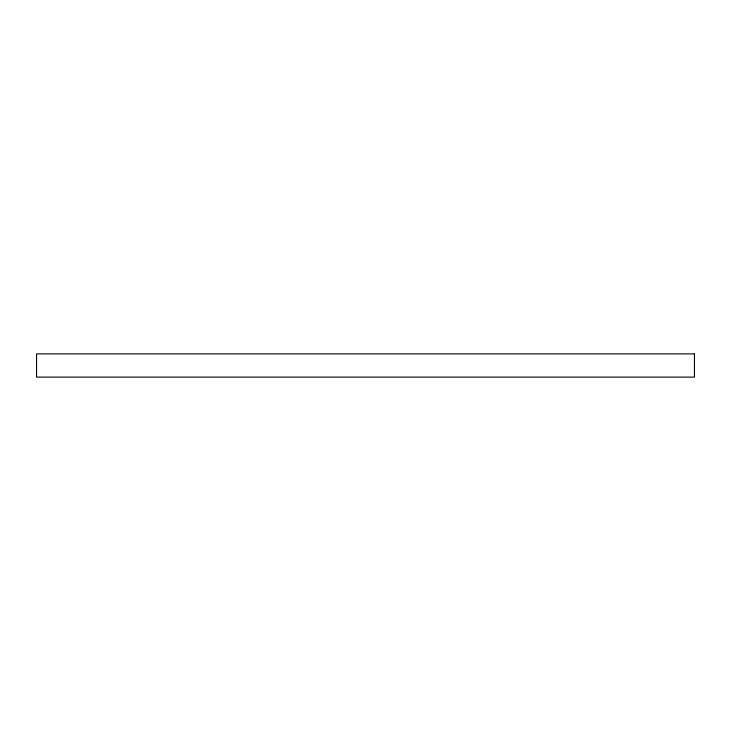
<?xml version="1.0" encoding="UTF-8"?>
<svg xmlns="http://www.w3.org/2000/svg" width="731" height="731" viewBox="0 0 731 731"><rect width="100%" height="100%" fill="white"/><g stroke="black" fill="none" stroke-linecap="round" stroke-linejoin="round"><path stroke-width="1.1" d="M694.45 353.886L36.55 353.886L36.55 377.114L694.45 377.114L694.45 353.886"/></g></svg>
